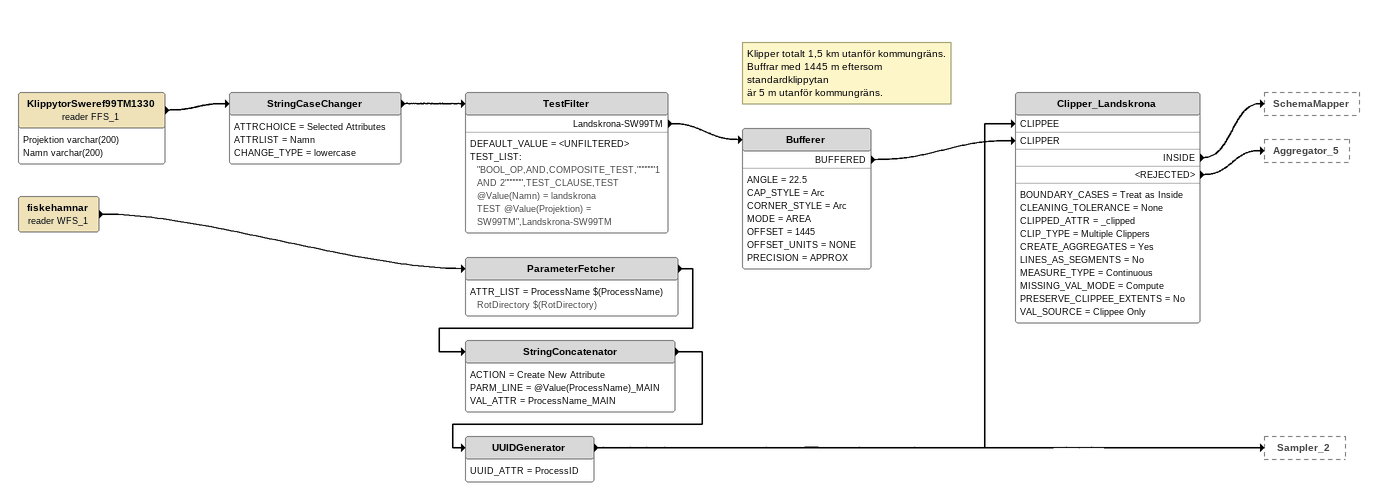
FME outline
KlippytorSweref99TM1330 (reader FFS_1)
    attributes: Projektion varchar(200), Namn varchar(200)
    -> StringCaseChanger
StringCaseChanger
    ATTRCHOICE = Selected Attributes
    ATTRLIST = Namn
    CHANGE_TYPE = lowercase
    -> TestFilter
TestFilter
    DEFAULT_VALUE = <UNFILTERED>
    TEST_LIST:
      "BOOL_OP,AND,COMPOSITE_TEST,""""""1 AND 2"""""",TEST_CLAUSE,TEST @Value(Namn) = landskrona
      TEST @Value(Projektion) = SW99TM",Landskrona-SW99TM
    Landskrona-SW99TM -> Bufferer
Note: Klipper totalt 1,5 km utanför kommungräns. / Buffrar med 1445 m eftersom standardklippytan / är 5 m utanför kommungräns.
Bufferer
    ANGLE = 22.5
    CAP_STYLE = Arc
    CORNER_STYLE = Arc
    MODE = AREA
    OFFSET = 1445
    OFFSET_UNITS = NONE
    PRECISION = APPROX
    BUFFERED -> Clipper_Landskrona [CLIPPER]
fiskehamnar (reader WFS_1)
    -> ParameterFetcher
ParameterFetcher
    ATTR_LIST = ProcessName $(ProcessName) RotDirectory $(RotDirectory)
    -> StringConcatenator
StringConcatenator
    ACTION = Create New Attribute
    PARM_LINE = @Value(ProcessName)_MAIN
    VAL_ATTR = ProcessName_MAIN
    -> UUIDGenerator
UUIDGenerator
    UUID_ATTR = ProcessID
    -> Sampler_2
    -> Clipper_Landskrona [CLIPPEE]
Clipper_Landskrona
    BOUNDARY_CASES = Treat as Inside
    CLEANING_TOLERANCE = None
    CLIPPED_ATTR = _clipped
    CLIP_TYPE = Multiple Clippers
    CREATE_AGGREGATES = Yes
    LINES_AS_SEGMENTS = No
    MEASURE_TYPE = Continuous
    MISSING_VAL_MODE = Compute
    PRESERVE_CLIPPEE_EXTENTS = No
    VAL_SOURCE = Clippee Only
    INSIDE -> SchemaMapper
    <REJECTED> -> Aggregator_5
